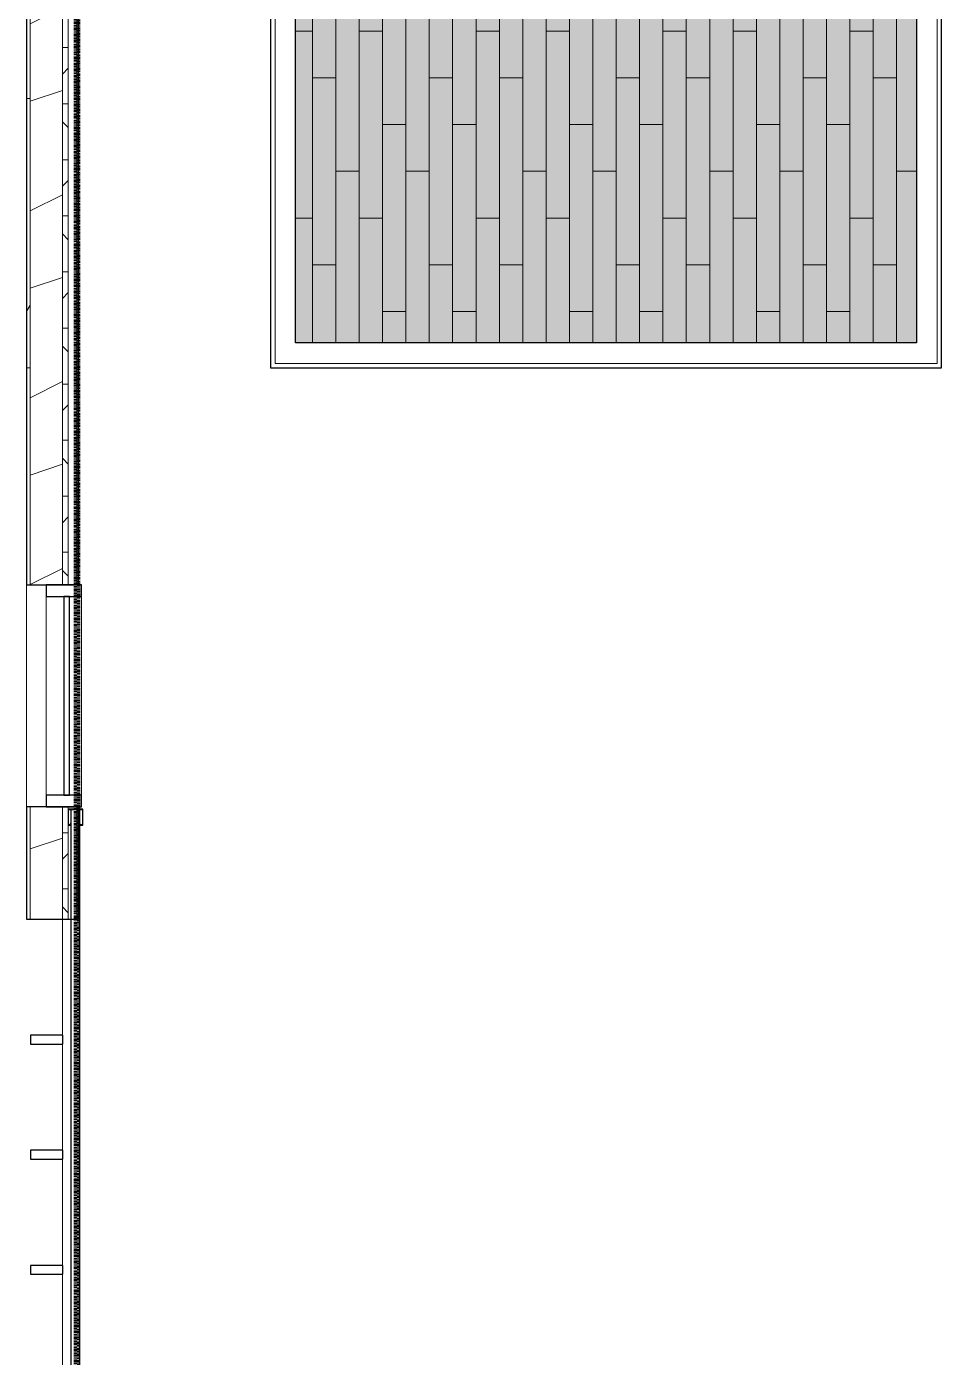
# Model space of a CAD drawing. Header units: inches. Extents: x -4830 to -235, y 9551 to 12852.
# Drawn here: x -3408.9 to -3252.3, y 11012.8 to 11240.5 of the extents above; entities that cross this region are included whole.
import ezdxf

# ---------------------------------------------------------------- set-up
doc = ezdxf.new("R2010")
doc.units = ezdxf.units.IN
doc.header["$MEASUREMENT"] = 0
doc.linetypes.add('Aligning Line 1_8_', pattern=[0.25, 0.125, -0.125])
doc.linetypes.add('Double Dash 3_8_', pattern=[1, 0.375, -0.125, 0.125, -0.125, 0.125, -0.125])
for name, color, linetype, lineweight in [('0-1', 7, 'Continuous', 5), ('0-4', 147, 'Aligning Line 1_8_', 9), ('A-FLOR', 192, 'Continuous', 9), ('A-FLOR-PATT', 8, 'Continuous', 9), ('A-GENM', 5, 'Continuous', 9), ('A-GENM-1', 5, 'Continuous', 25), ('A-GLAZ-CWMG', 51, 'Continuous', 9), ('A-GLAZ-CWMG-1', 51, 'Continuous', 25), ('A-WALL', 113, 'Continuous', 9), ('A-WALL-3', 113, 'Continuous', 25), ('A-WALL-PATT-5', 111, 'Continuous', 9), ('C-PROP-LINE-1', 90, 'Double Dash 3_8_', 70)]:
    doc.layers.add(name, color=color, linetype=linetype, lineweight=lineweight)
doc.layers.add('A-AREA-PATT-1', color=7, linetype='Continuous', lineweight=9, transparency=1)

# ---------------------------------------------------------------- blocks, each defined once
blk = doc.blocks.new('Family - ___-1870007-FLOOR PLAN - 3RD FLOOR')
at = {"layer": 'C-PROP-LINE-1'}
blk.add_line((-3400.05, 11247.39), (-3400.05, 10851.39), dxfattribs=at)
blk = doc.blocks.new('Family - ___-1870574-FLOOR PLAN - 3RD FLOOR')
at = {"layer": 'C-PROP-LINE-1'}
blk.add_line((-3400.61, 11277.29), (-3400.61, 10821.49), dxfattribs=at)
blk = doc.blocks.new('CTR - 1st Phase - Common Walls_rvt-1-FLOOR PLAN - 3RD FLOOR')
at = {"layer": '0-4'}
for name in ['Family - ___-1870007-FLOOR PLAN - 3RD FLOOR', 'Family - ___-1870574-FLOOR PLAN - 3RD FLOOR']:
    blk.add_blockref(name, (0, 0), dxfattribs=at)
blk = doc.blocks.new('Rectangular Mullion - Profile_Polycarbonate_right-1741241-FLOOR PLAN - 3RD FLOOR')
at = {"layer": 'A-GLAZ-CWMG-1'}
for p, q in [((0, 1.21), (-2.75, 1.21)), ((-2.75, 1.21), (-2.75, 0.79)), ((-2.75, 0.79), (-2.5, 0.79)), ((-2.69, 0.85), (-2.69, 1.15)), ((-2.69, 1.15), (-0.06, 1.15)), ((-2.5, 0.85), (-2.69, 0.85)), ((-2.5, 0.79), (-2.5, 0.85)), ((-0.06, 1.15), (-0.06, -1.22)), ((0, -1.29), (0, 1.21)), ((-2.5, -0.79), (-2.75, -0.79)), ((-2.75, -0.79), (-2.75, -1.29)), ((-2.75, -1.29), (0, -1.29)), ((-2.69, -1.22), (-2.69, -0.85)), ((-2.69, -0.85), (-2.5, -0.85)), ((-0.06, -1.22), (-2.69, -1.22)), ((-2.5, -0.85), (-2.5, -0.79))]:
    blk.add_line(p, q, dxfattribs=at)
blk = doc.blocks.new('Rectangular Mullion - Stud - Vertical-1819112-FLOOR PLAN - 3RD FLOOR')
at = {"layer": 'A-GLAZ-CWMG-1'}
for p, q in [((0, 2.75), (1.5, 2.75)), ((0, -2.75), (0, 2.75)), ((1.5, 2.75), (1.5, -2.75)), ((1.5, -2.75), (0, -2.75))]:
    blk.add_line(p, q, dxfattribs=at)
blk = doc.blocks.new('_THE_ WINDOW _ DOOR - Window - 2nd _ 3rd Floors-1942375-FLOOR PLAN - 3RD FLOOR')
at = {"layer": 'A-GENM'}
for p, q in [((-17.0125, 4.9375), (17.0125, 4.9375)), ((17.0125, -1.0625), (-17.0125, -1.0625))]:
    blk.add_line(p, q, dxfattribs=at)
at = {"layer": 'A-GENM-1'}
for p, q in [((-17.0125, 4.9375), (-19.0125, 4.9375)), ((-19.0125, 4.9375), (-19.0125, -1.0625)), ((-17.0125, -1.0625), (-17.0125, 4.9375)), ((19.0125, 4.9375), (17.0125, 4.9375)), ((17.0125, 4.9375), (17.0125, -1.0625)), ((19.0125, -1.0625), (19.0125, 4.9375)), ((17.0125, 2.9375), (-17.0125, 2.9375)), ((-17.0125, 2.9375), (-17.0125, 1.9375)), ((17.0125, 1.9375), (17.0125, 2.9375)), ((-17.0125, 1.9375), (17.0125, 1.9375)), ((-19.0125, -1.0625), (-17.0125, -1.0625)), ((17.0125, -1.0625), (19.0125, -1.0625))]:
    blk.add_line(p, q, dxfattribs=at)

msp = doc.modelspace()

# ---------------------------------------------------------------- hatches: boundary and pattern name
at = {"layer": 'A-AREA-PATT-1'}
msp.add_hatch(color=256, dxfattribs=at).paths.add_polyline_path([(-3284.58, 11186.39), (-3256.57, 11186.39), (-3256.57, 11246.89), (-3290.54, 11246.89), (-3290.54, 11247.39), (-3290.91, 11247.39), (-3290.91, 11246.89), (-3328.94, 11246.89), (-3328.94, 11247.39), (-3329.31, 11247.39), (-3329.31, 11246.89), (-3362.9, 11246.89), (-3362.9, 11186.39)], flags=0)
at = {"layer": 'A-FLOR-PATT'}
h = msp.add_hatch(dxfattribs=at)
h.set_pattern_fill('FP_52', color=256, style=0, pattern_type=2)
h.set_pattern_definition([(90, (19008.003, 12295.762), (-4, 2e-16), []), (180, (19008.003, 12295.762), (-8, -8), [4, -28]), (180, (19004.003, 12311.762), (-8, -8), [4, -28])])
h.paths.add_polyline_path([(-3284.58, 11186.39), (-3256.57, 11186.39), (-3256.57, 11246.89), (-3290.54, 11246.89), (-3290.54, 11247.39), (-3290.91, 11247.39), (-3290.91, 11246.89), (-3328.94, 11246.89), (-3328.94, 11247.39), (-3329.31, 11247.39), (-3329.31, 11246.89), (-3362.9, 11246.89), (-3362.9, 11186.39)], flags=0)
at = {"layer": 'A-WALL-PATT-5'}
h = msp.add_hatch(dxfattribs=at)
h.set_pattern_fill('FP_1', color=256, style=0, pattern_type=2)
h.set_pattern_definition([(0, (0, 0), (61.44, 15.36), [2.534, -43.546, 2.534, -43.546, -245.76]), (0, (0, 0), (61.44, 15.36), [-92.16, 2.534, -89.626, 2.534, -43.546, -107.52]), (0, (0, 0), (61.44, 15.36), [-230.4, 2.534, -28.186, 2.534, -74.266]), (120, (23.04, 7.68), (-44.02215, 45.5286), [2.534, -43.546, 2.534, -43.546, -245.76]), (120, (23.04, 7.68), (-44.02215, 45.5286), [-92.16, 2.534, -89.626, 2.534, -43.546, -107.52]), (120, (23.04, 7.68), (-44.02215, 45.5286), [-230.4, 2.534, -28.186, 2.534, -74.266]), (240, (30.72, 38.4), (-17.41785, -60.8886), [2.534, -43.546, 2.534, -43.546, -245.76]), (240, (30.72, 38.4), (-17.41785, -60.8886), [-92.16, 2.534, -89.626, 2.534, -43.546, -107.52]), (240, (30.72, 38.4), (-17.41785, -60.8886), [-230.4, 2.534, -28.186, 2.534, -74.266])])
h.paths.add_polyline_path([(-3408.92, 10843.41), (-3408.3, 10843.41), (-3408.3, 10851.39), (-3408.92, 10851.34), (-3408.92, 10843.58)], flags=0)
h.paths.add_polyline_path([(-3408.92, 11087.79), (-3408.3, 11087.79), (-3408.3, 11106.99), (-3408.92, 11106.99)], flags=0)
h.paths.add_polyline_path([(-3408.92, 11145.01), (-3408.3, 11145.01), (-3408.3, 11255.36), (-3408.92, 11255.36), (-3408.92, 11242.32)], flags=0)
h = msp.add_hatch(dxfattribs=at)
h.set_pattern_fill('FP_2', color=256, style=0, pattern_type=2)
h.set_pattern_definition([(216.87, (12.795, 31.987), (95.9612857, 63.9749714), [15.994, -143.942]), (206.565, (31.987, 22.391), (-31.986981, -31.986924), [35.763, -35.763]), (198.435, (31.987, 6.397), (-63.974746, -31.987128), [20.231, -80.922])])
h.paths.add_polyline_path([(-3402.8, 10843.14), (-3402.8, 10851.39), (-3408.3, 10851.39), (-3408.3, 10843.41), (-3402.92, 10843.41), (-3402.92, 10843.14)], flags=0)
h.paths.add_polyline_path([(-3402.8, 11087.79), (-3402.8, 11106.99), (-3408.3, 11106.99), (-3408.3, 11087.79), (-3405.55, 11087.79)], flags=0)
h.paths.add_polyline_path([(-3402.8, 11145.01), (-3402.8, 11255.64), (-3402.92, 11255.64), (-3402.92, 11255.36), (-3408.02, 11255.36), (-3408.3, 11255.64), (-3408.3, 11145.01)], flags=0)
h = msp.add_hatch(dxfattribs=at)
h.set_pattern_fill('FP_3', color=256, style=0, pattern_type=2)
h.set_pattern_definition([(0, (0, 0), (0, 9.596), []), (315, (0, 0), (9.5968532, 0), [13.571, -13.571]), (45, (0, 0), (9.5968532, 0), [13.571, -13.571])])
h.paths.add_polyline_path([(-3401.8, 10848.64), (-3401.8, 10851.39), (-3402.8, 10851.39), (-3402.8, 10848.64)], flags=0)
h.paths.add_polyline_path([(-3402.8, 11087.79), (-3401.8, 11087.79), (-3401.8, 11106.99), (-3402.8, 11106.99), (-3402.8, 11106.55)], flags=0)
h.paths.add_polyline_path([(-3401.8, 11145.01), (-3401.8, 11250.14), (-3402.8, 11250.14), (-3402.8, 11145.01)], flags=0)

# ---------------------------------------------------------------- linework, layer by layer
at = {"layer": 'A-FLOR'}
for p, q in [((-3402.8, 11067.91), (-3402.8, 11087.79)), ((-3402.8, 11048.23), (-3402.8, 11066.41)), ((-3402.8, 11028.54), (-3402.8, 11046.73)), ((-3402.8, 11008.86), (-3402.8, 11027.04))]:
    msp.add_line(p, q, dxfattribs=at)
at = {"layer": 'A-WALL'}
for p, q in [((-3408.3, 11145.01), (-3408.3, 11255.64)), ((-3402.8, 11145.01), (-3402.8, 11250.14)), ((-3401.8, 11145.01), (-3401.8, 11249.14)), ((-3400.3, 11145.01), (-3400.3, 11247.64)), ((-3366.4, 11247.2), (-3366.4, 11182.89)), ((-3253.07, 11247.2), (-3253.07, 11182.89)), ((-3366.4, 11182.89), (-3253.07, 11182.89)), ((-3408.92, 11106.99), (-3408.92, 11145.01)), ((-3408.3, 11087.79), (-3408.3, 11106.99)), ((-3402.8, 11087.79), (-3402.8, 11106.99)), ((-3401.8, 11087.79), (-3401.8, 11106.99)), ((-3400.3, 11087.79), (-3400.3, 11106.99))]:
    msp.add_line(p, q, dxfattribs=at)
at = {"layer": 'A-WALL-3'}
for p, q in [((-3408.92, 11256.26), (-3408.92, 11145.01)), ((-3367.15, 11247.95), (-3367.15, 11182.14)), ((-3362.9, 11186.39), (-3362.9, 11247.95)), ((-3256.57, 11247.95), (-3256.57, 11186.39)), ((-3252.32, 11182.14), (-3252.32, 11247.95)), ((-3400.05, 11145.01), (-3400.05, 11247.39)), ((-3256.57, 11186.39), (-3362.9, 11186.39)), ((-3367.15, 11182.14), (-3252.32, 11182.14)), ((-3408.92, 11145.01), (-3400.05, 11145.01)), ((-3408.92, 11106.99), (-3408.92, 11087.79)), ((-3400.05, 11106.99), (-3408.92, 11106.99)), ((-3401.37, 11106.55), (-3401.37, 10851.39)), ((-3399.8, 11106.55), (-3401.37, 11106.55)), ((-3400.05, 11087.79), (-3400.05, 11106.99)), ((-3399.8, 10851.39), (-3399.8, 11106.55)), ((-3408.92, 11087.79), (-3400.05, 11087.79))]:
    msp.add_line(p, q, dxfattribs=at)

# ---------------------------------------------------------------- block references
at = {"layer": '0-1'}
msp.add_blockref('CTR - 1st Phase - Common Walls_rvt-1-FLOOR PLAN - 3RD FLOOR', (0, 0), dxfattribs=at)
at = {"layer": 'A-GENM', "rotation": 269.9999999999999}
msp.add_blockref('_THE_ WINDOW _ DOOR - Window - 2nd _ 3rd Floors-1942375-FLOOR PLAN - 3RD FLOOR', (-3404.49, 11126), dxfattribs=at)
at = {"layer": 'A-GLAZ-CWMG', "rotation": 90.00000000000827}
msp.add_blockref('Rectangular Mullion - Profile_Polycarbonate_right-1741241-FLOOR PLAN - 3RD FLOOR', (-3400.59, 11106.61), dxfattribs=at)
at = {"layer": 'A-GLAZ-CWMG', "extrusion": (0, 0, -1), "rotation": 269.9999999999911}
for p in [(3405.49, 11067.91), (3405.49, 11048.23), (3405.49, 11028.54)]:
    msp.add_blockref('Rectangular Mullion - Stud - Vertical-1819112-FLOOR PLAN - 3RD FLOOR', p, dxfattribs=at)

doc.saveas('drawing.dxf')
